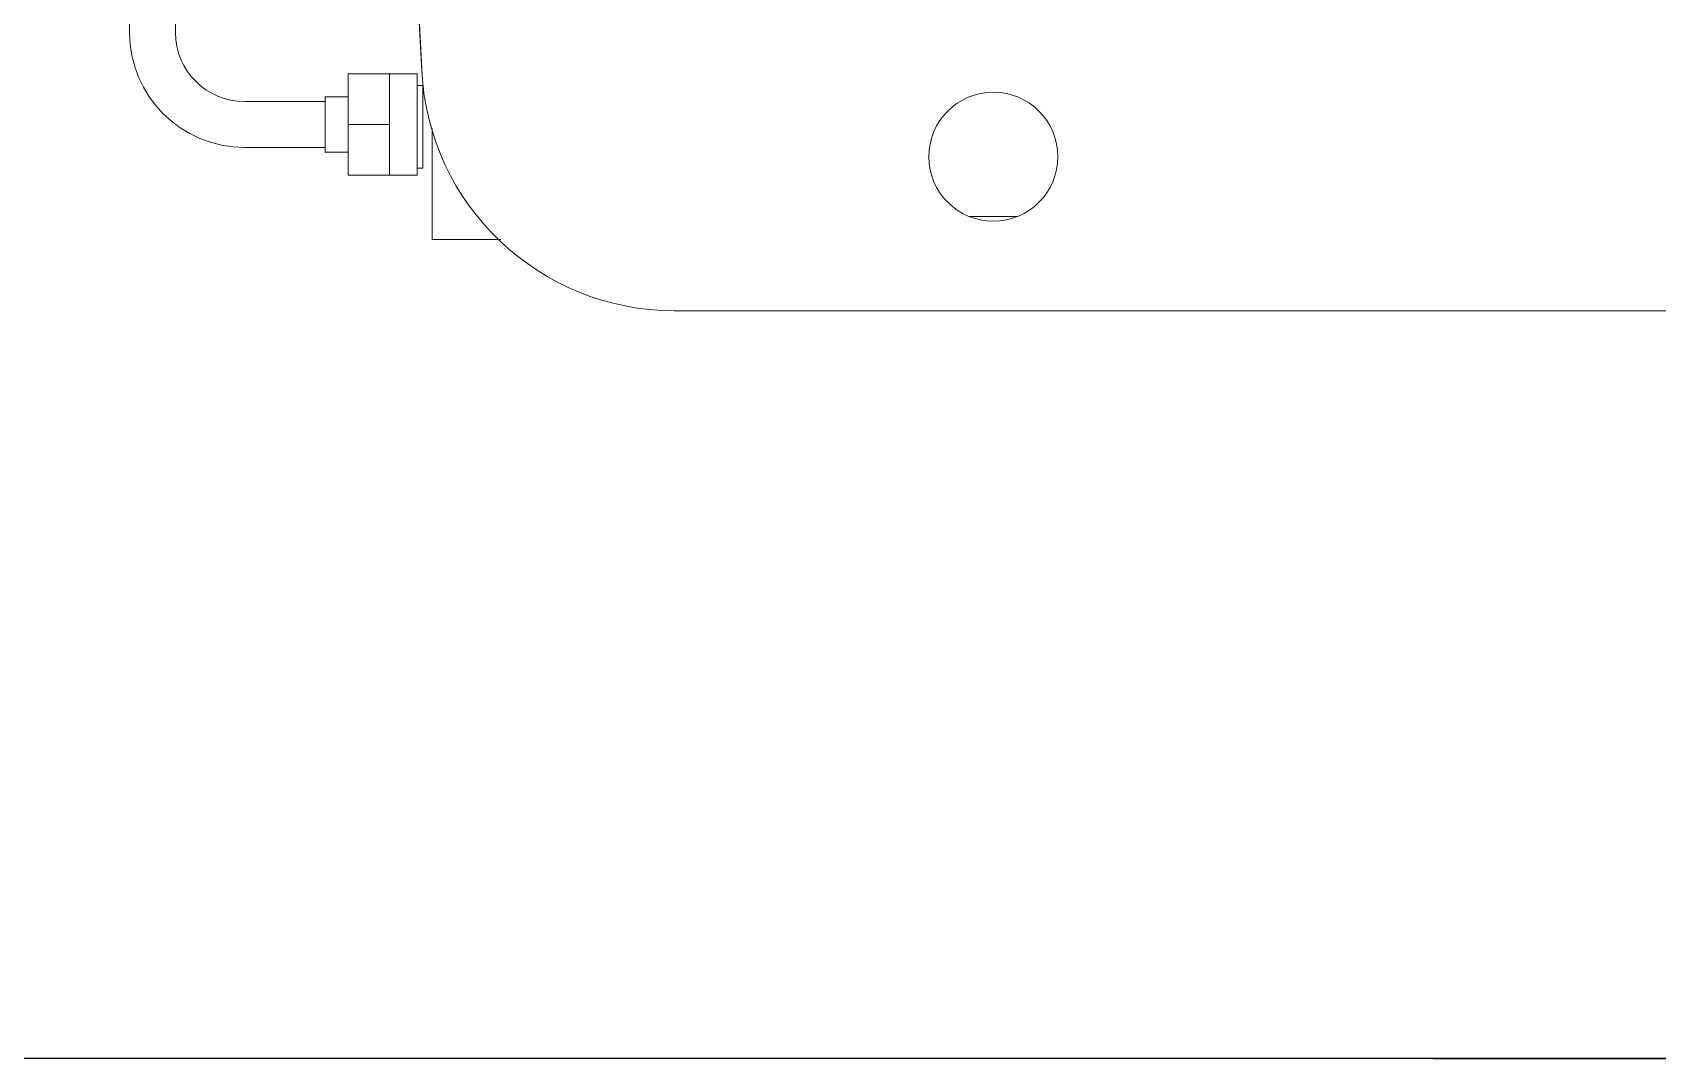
# Model space of a CAD drawing. Header units: millimetres. Extents: x 5194 to 16594, y 329 to 7592.
# Drawn here: x 10590 to 10943.3, y 2555.6 to 2778.7 of the extents above; entities that cross this region are included whole.
import ezdxf

# ---------------------------------------------------------------- set-up
doc = ezdxf.new("R2010")
doc.units = ezdxf.units.MM
doc.header["$MEASUREMENT"] = 0
doc.layers.add('PDF_Geometry', color=7, linetype='Continuous', true_color=0x231f20)

msp = doc.modelspace()

# ---------------------------------------------------------------- linework, layer by layer
at = {"color": 0}
msp.add_line((16016.18, 2555.57), (5772.64, 2555.57), dxfattribs=at)
at = {"color": 4}
for q in [(10337.41, 2555.57), (11451.41, 2555.57)]:
    msp.add_line((10894.41, 2555.57), q, dxfattribs=at)
at = {"layer": 'PDF_Geometry', "color": 0, "lineweight": 9}
for p, q in [((10611.09, 2778.68), (10611.09, 3113.21)), ((10657.08, 3105.41), (10674.62, 2770.79)), ((10674.62, 2770.79), (10657.08, 3105.41)), ((10674.62, 2770.31), (10657.08, 3104.88)), ((10621.08, 2778.68), (10621.08, 3095.89)), ((10658.59, 2747.69), (10658.59, 2769.69)), ((10658.59, 2769.69), (10673.61, 2769.69)), ((10667.59, 2769.69), (10667.59, 2747.69)), ((10674.88, 2767.18), (10673.6, 2767.18)), ((10673.61, 2747.69), (10673.61, 2769.68)), ((10674.88, 2749.18), (10674.88, 2767.02)), ((10653.58, 2763.69), (10636.1, 2763.68)), ((10658.59, 2764.69), (10653.57, 2764.69)), ((10653.58, 2764.69), (10653.58, 2752.68)), ((10658.59, 2758.68), (10667.59, 2758.68)), ((10676.91, 2733.68), (10676.91, 2757.83)), ((10653.58, 2753.68), (10636.09, 2753.69)), ((10658.59, 2752.69), (10653.57, 2752.69)), ((10673.6, 2749.18), (10674.88, 2749.18)), ((10658.59, 2747.69), (10673.61, 2747.69)), ((10793.7, 2738.68), (10804.07, 2738.68)), ((10691.8, 2733.68), (10676.91, 2733.68)), ((11062.25, 2718.17), (10729.52, 2718.17))]:
    msp.add_line(p, q, dxfattribs=at)
for centre, major_axis, start_param, end_param in [((10636.09, 2778.7), (17.68, 17.68), 2.357064, 3.927021), ((10636.09, 2778.69), (-10.62, 10.62), 0.786436, 2.356655), ((10729.54, 2773.17), (-38.89, 38.89), 0.837384, 2.355836), ((10798.88, 2751.67), (9.91, 9.91), 5.497787, 11.780972)]:
    msp.add_ellipse(centre, major_axis=major_axis, ratio=1, start_param=start_param, end_param=end_param, dxfattribs=at)
msp.add_open_spline([(10674.62, 2770.79), (10674.62, 2770.64), (10674.62, 2770.48), (10674.64, 2770.32)], degree=3, dxfattribs=at)

doc.saveas('drawing.dxf')
